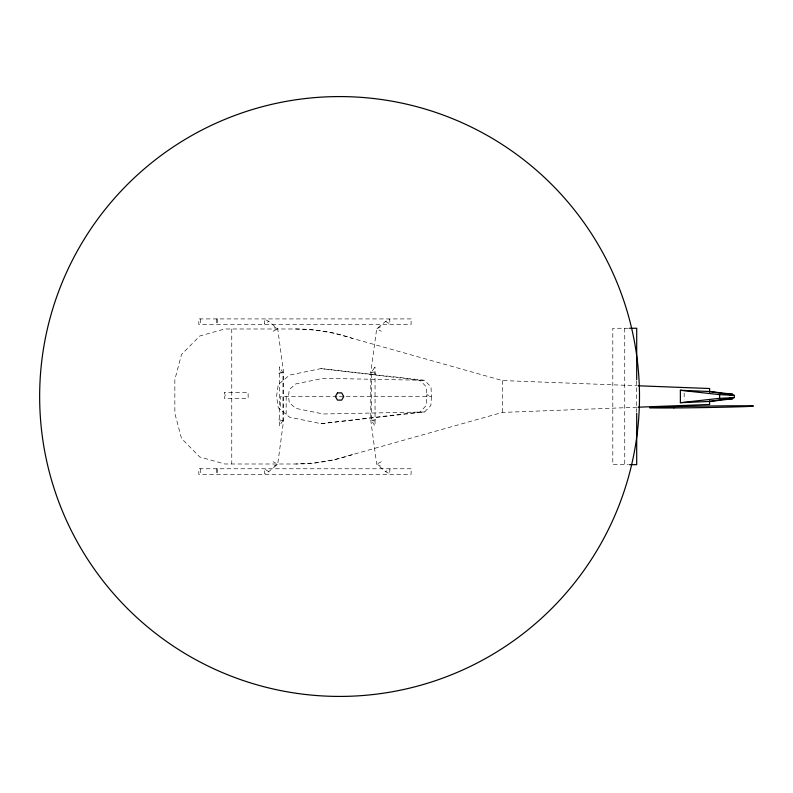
<?xml version="1.0" encoding="UTF-8"?>
<svg xmlns="http://www.w3.org/2000/svg" width="793" height="793" viewBox="0 0 793 793"><rect width="100%" height="100%" fill="white"/><g stroke="black" fill="none" stroke-linecap="round" stroke-linejoin="round"><path stroke-width="0.59" stroke-dasharray="3.96 2.97" d="M321.006 423.68L420.032 411.973L426.257 405.52L426.921 394.587L431.432 396.49L430.847 405.52L424.622 411.973L321.006 423.68L289.584 417.207L278.274 407.8L276.598 396.143L278.274 384.486L289.584 375.079L321.006 368.606L424.622 380.313L430.995 387.103L431.481 396.49L338.234 396.49M268.787 471.637L264.456 468.931L264.733 473.867L268.787 471.637L277.709 464.143L283.607 420.429L283.607 372.551L277.709 328.837L268.738 321.373L264.684 319.143L264.406 324.089L268.738 321.373M385.656 321.373L389.987 324.089L389.71 319.143L385.656 321.373L376.685 328.837L370.787 372.551L370.787 420.429L376.685 464.143L385.606 471.637L389.66 473.867L389.938 468.931L385.606 471.637M380.471 326.835L376.685 328.837L381.344 331.276M273.922 466.145L277.709 464.143L273.05 461.704M273.05 331.276L277.709 328.837L273.922 326.835M381.344 461.704L376.685 464.143L380.471 466.145M636.868 407.255L502.425 412.419L334.14 459.762L315.108 462.934L295.848 463.994L224.796 463.994L199.767 456.986L181.518 438.489L174.847 413.371L174.847 379.609L181.518 354.491L199.767 335.994L224.796 328.986L295.848 328.986L315.108 330.047L334.14 333.219L502.425 380.561L636.868 385.725M374.375 371.996L370.787 372.551L375.684 373.235M280.018 420.984L283.607 420.429L278.71 419.745M278.71 373.235L283.607 372.551L280.018 371.996M375.684 419.745L370.787 420.429L374.375 420.984M424.622 411.973L323.296 413.996L295.799 408.385L289.316 402.794L288.483 396.143L289.316 389.492L295.799 383.901L323.296 378.301L424.622 380.313M628.334 328.262L612.801 328.262L612.801 464.668L628.334 464.668M337.005 396.49L280.524 396.49L280.524 409.396M321.006 368.606L420.032 380.313L426.257 386.766L426.921 396.49M684.171 393.021L684.171 399.959M636.7 380.828L636.7 412.142M624.745 328.262L624.745 464.668M502.425 380.561L502.425 412.419M286.154 396.49L286.154 414.253M231.764 328.986L231.764 463.994M217.569 318.915L217.569 324.545M217.569 468.772L217.569 474.402M216.34 318.915L216.34 324.545M216.34 468.772L216.34 474.402M200.401 318.915L200.401 324.545M200.401 468.772L200.401 474.402M295.848 328.986A175.104 175.104 0 0 1 352.707 338.472M352.707 454.508A175.104 175.104 0 0 1 295.848 463.994M225.222 395.291L224.25 398.284L248.13 398.284L248.13 392.307L224.25 392.307L225.222 395.291M282.972 420.528L279.324 426.109L279.324 366.872L282.972 372.452L282.972 420.528M374.375 367.734L371.421 372.452L371.421 420.528L375.049 425.98L375.049 367L374.375 367.734M411.111 318.915L198.815 318.915L198.815 324.545L411.111 324.545L411.111 318.915M411.111 468.772L198.815 468.772L198.815 474.402L411.111 474.402L411.111 468.772"/><path stroke-width="1.19" d="M709.646 401.466L734.288 397.63L734.288 395.35L709.646 391.514L680.374 390.285L680.374 402.695L709.646 401.466L732.692 398.77L727.885 398.919M680.374 402.695L719.618 398.334L734.288 397.63M638.097 407.205L709.646 404.46L709.646 400.782M629.533 328.262L636.7 328.262L636.7 379.609M629.533 464.668L636.7 464.668L636.7 413.371M727.885 394.062L732.692 394.21L709.646 391.514M638.097 385.775L709.646 388.52L709.646 392.198M680.374 390.285L719.618 394.646L734.288 395.35M719.618 394.646L719.618 398.334M337.481 392.872L335.389 396.5L337.481 400.128L341.664 400.128L343.756 396.5L341.664 392.872L337.481 392.872M127.495 608.578A299.923 299.923 0 0 0 629.275 474.125A299.923 299.923 0 0 0 261.948 106.797A299.923 299.923 0 0 0 127.495 608.578M673.941 407.939A52.031 0.743 -0.9 0 0 753.35 406.125A52.031 0.743 -0.9 0 0 676.776 406.611A52.031 0.743 -0.9 0 0 673.941 407.939"/></g></svg>
